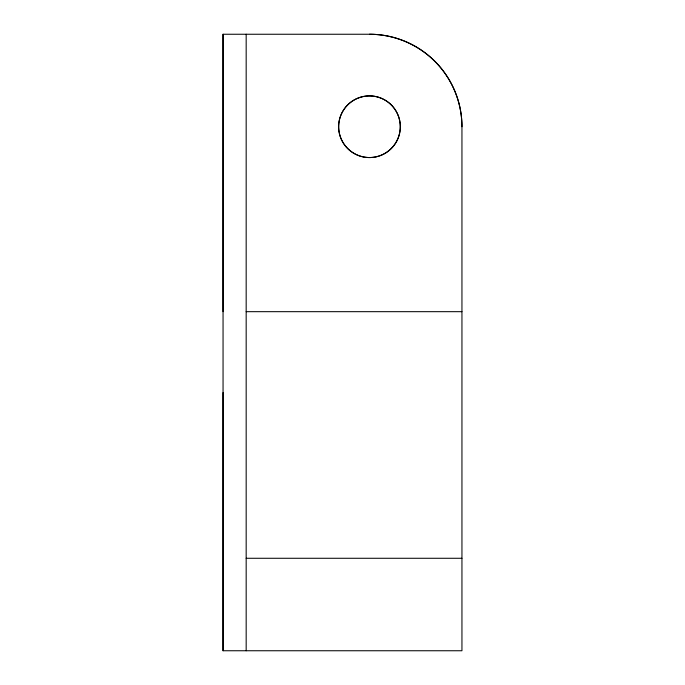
<?xml version="1.0" encoding="UTF-8"?>
<svg xmlns="http://www.w3.org/2000/svg" width="685" height="685" viewBox="0 0 685 685"><rect width="100%" height="100%" fill="white"/><g stroke="black" fill="none" stroke-linecap="round" stroke-linejoin="round"><path stroke-width="1.03" d="M223.053 650.75L223.053 34.25L369.472 34.25A92.475 92.475 0 0 1 461.947 126.725L461.947 650.75L223.053 650.75L223.053 392.591M246.172 311.675L461.947 311.675M246.172 558.275L461.947 558.275M246.172 34.25L246.172 650.75M223.053 34.25L223.053 311.675M369.472 34.25A92.475 92.475 0 0 1 461.947 126.725M354.059 153.423A30.825 30.825 0 0 0 400.297 126.725A30.825 30.825 0 0 0 354.059 100.027A30.825 30.825 0 0 0 354.059 153.423A30.825 30.825 0 0 0 400.297 126.725A30.825 30.825 0 0 0 354.059 100.027A30.825 30.825 0 0 0 354.059 153.423"/></g></svg>
